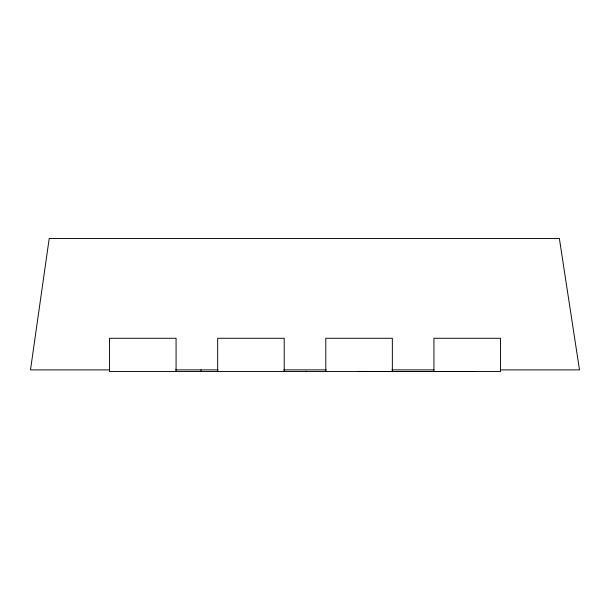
<?xml version="1.0" encoding="UTF-8"?>
<svg xmlns="http://www.w3.org/2000/svg" width="610" height="610" viewBox="0 0 610 610"><rect width="100%" height="100%" fill="white"/><g stroke="black" fill="none" stroke-linecap="round" stroke-linejoin="round"><path stroke-width="0.91" d="M109.525 369.881L30.5 369.881L49.212 238.457L559.362 238.457L579.5 369.881L500.337 369.881M175.596 369.881L218.121 369.881M283.658 369.881L326.403 369.881M391.94 369.881L433.931 369.881M357.414 371.429L475.525 371.543M433.931 371.543L433.931 338.275L500.474 338.275L500.474 371.543L109.525 371.543L109.525 338.275L176.069 338.275L176.069 371.543M392.344 371.543L392.344 338.275L325.793 338.275L325.793 371.543M305.991 371.154L305.991 371.543M284.207 371.543L284.207 338.275L217.663 338.275L217.663 371.543M201.025 369.881L201.025 371.543"/></g></svg>
